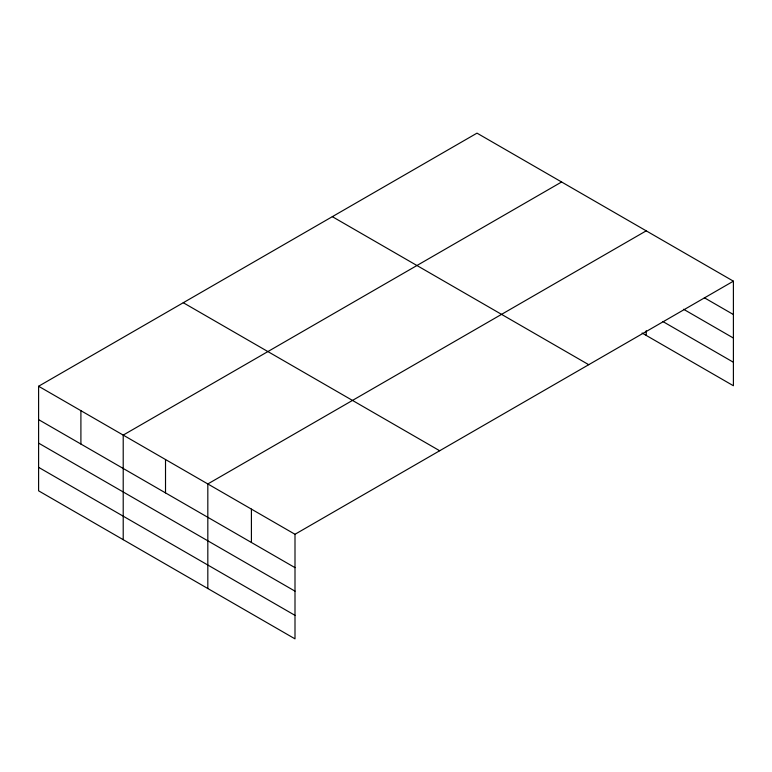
<?xml version="1.0" encoding="UTF-8"?>
<svg xmlns="http://www.w3.org/2000/svg" width="772" height="772" viewBox="0 0 772 772"><rect width="100%" height="100%" fill="white"/><g stroke="black" fill="none" stroke-linecap="round" stroke-linejoin="round"><path stroke-width="1.16" d="M733.4 281.172L477 133.141L38.6 386.251L38.6 490.828L295 638.859L295 534.282L733.4 281.172L733.4 385.749L642.101 333.041M561.611 181.989L123.211 435.099L123.211 539.676M646.222 230.838L207.822 483.947L207.822 588.534M704.344 297.76L733.4 314.532M683.587 309.273L733.4 338.039M662.83 321.509L733.4 362.251M332.327 216.662L588.727 364.693M183.273 302.72L439.673 450.752M38.6 386.251L295 534.282M38.6 419.621L295 567.642M38.6 443.118L295 591.149M38.6 467.33L295 615.361M646.222 330.715L646.222 335.424M251.411 509.115L251.411 542.484M165.517 459.523L165.517 492.893M80.906 410.675L80.906 444.045"/></g></svg>
